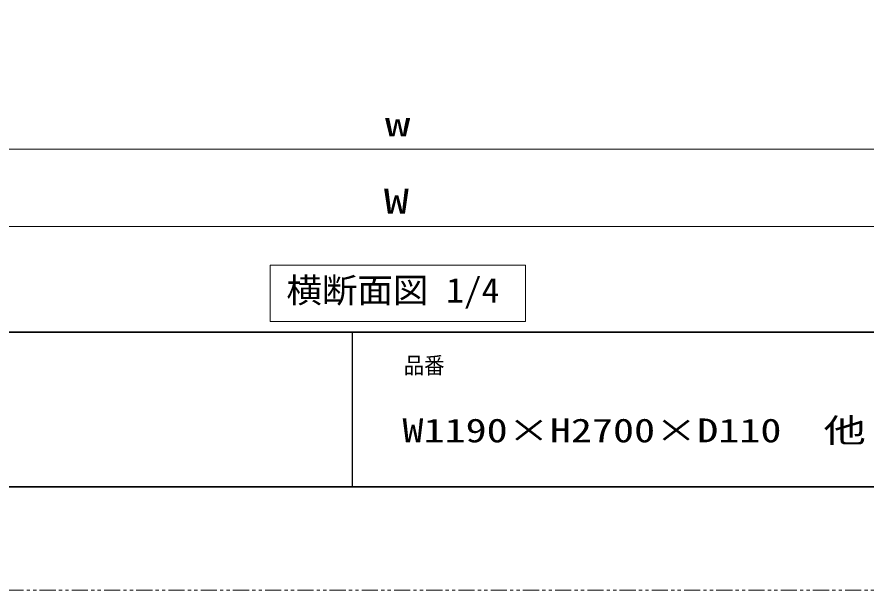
# Model space of a CAD drawing. Units: millimetres, scale not verified. Extents: x -1306 to 1306, y -607 to 607.
# Drawn here: x -353 to -23.6, y -594 to -371.9 of the extents above; entities that cross this region are included whole.
import ezdxf
from ezdxf.enums import TextEntityAlignment as Align

# ---------------------------------------------------------------- set-up
doc = ezdxf.new("R2010")
doc.units = ezdxf.units.MM
doc.header["$LTSCALE"] = 5
doc.linetypes.add('USER1', pattern=[2.5, 1.25, -0.25, 0.25, -0.25, 0.25, -0.25])
for name, color, linetype, lineweight in [('0-1_線(黄)', 2, 'Continuous', 15), ('0-3_陰線', 4, 'USER1', 9), ('1-1_寸法線', 3, 'Continuous', 13), ('1-5_0', 3, 'Continuous', 25), ('1-7_図面枠', 7, 'Continuous', 35)]:
    doc.layers.add(name, color=color, linetype=linetype, lineweight=lineweight)
doc.styles.add('ＭＳ ゴシック', font='')
doc.styles.get('ＭＳ ゴシック').set_extended_font_data('MS Gothic')

msp = doc.modelspace()

# ---------------------------------------------------------------- linework, layer by layer
at = {"layer": '0-1_線(黄)'}
msp.add_lwpolyline([(-254.81, -468.112), (-155.749, -468.112), (-155.749, -489.947), (-254.81, -489.947)], close=True, dxfattribs=at)
at = {"layer": '0-3_陰線'}
msp.add_line((387.036, -594), (-1292.964, -594), dxfattribs=at)
at = {"layer": '1-1_寸法線'}
for p, q in [((-510.98, -423.112), (101.02, -423.112)), ((-534.98, -453.112), (125.02, -453.112))]:
    msp.add_line(p, q, dxfattribs=at)
at = {"layer": '1-5_0', "color": 7}
msp.add_line((-222.964, -494), (-222.964, -554), dxfattribs=at)
at = {"layer": '1-7_図面枠'}
msp.add_line((-1252.964, -494), (347.036, -494), dxfattribs=at)
msp.add_lwpolyline([(-1252.964, -554), (347.036, -554), (347.036, 554), (-1252.964, 554)], close=True, dxfattribs=at)

# ---------------------------------------------------------------- texts
at = {"layer": '0-1_線(黄)', "style": 'ＭＳ ゴシック', "width": 1.05}
msp.add_text('横断面図 1/4', height=9.621, dxfattribs=at).set_placement((-248.476, -485.49), align=Align.BOTTOM_LEFT)
at = {"layer": '1-1_寸法線', "style": 'ＭＳ ゴシック', "width": 1.5}
for s, p in [('w', (-210.218, -420.963)), ('W', (-210.694, -450.963))]:
    msp.add_text(s, height=9.604, dxfattribs=at).set_placement(p, align=Align.BOTTOM_LEFT)
at = {"layer": '1-7_図面枠', "style": 'ＭＳ ゴシック'}
for s, height, width, p in [('品番', 6.452, 0.9, (-202.964, -512.073)), ('W1190×H2700×D110\u3000他', 9.236, 1.3, (-203.459, -539.518))]:
    msp.add_text(s, height=height, dxfattribs=dict(at, width=width)).set_placement(p, align=Align.BOTTOM_LEFT)

doc.saveas('drawing.dxf')
